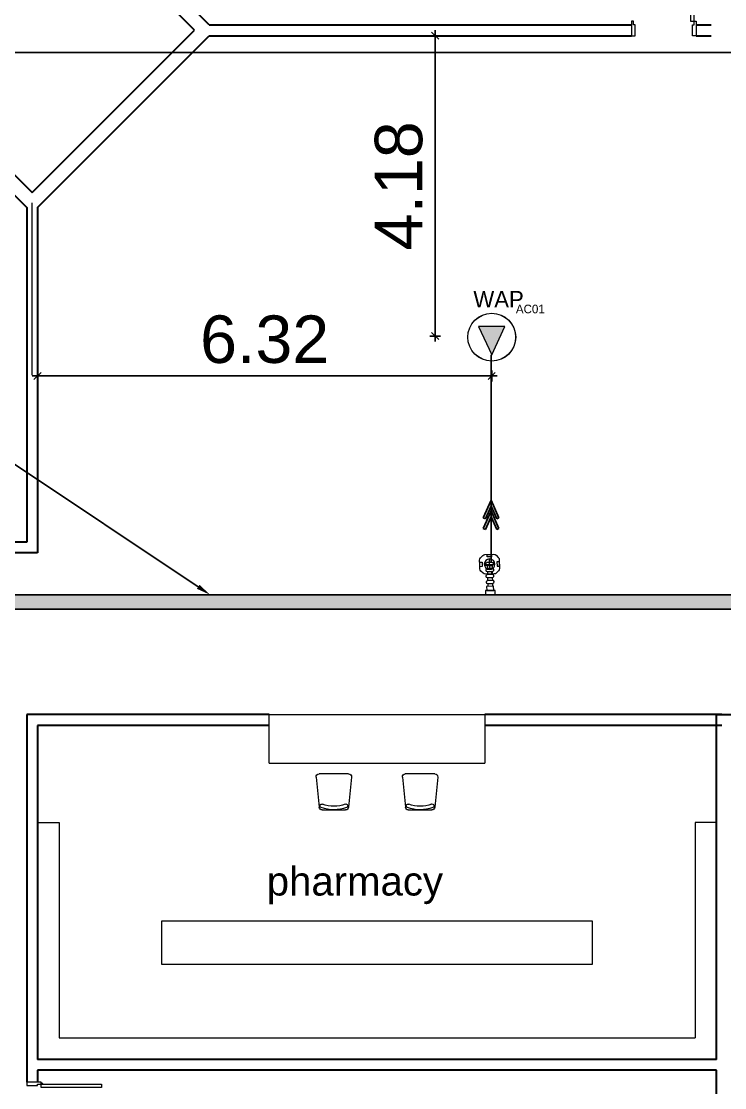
# Model space of a CAD drawing. Extents: x -3700 to 3801, y 313 to 399.
# Drawn here: x 46.05 to 55.84, y 362.68 to 377.52 of the extents above; entities that cross this region are included whole.
import ezdxf
from ezdxf import colors
from ezdxf.entities.mleader import LeaderData, LeaderLine
from ezdxf.enums import TextEntityAlignment as Align
from ezdxf.math import Vec2, Vec3

# ---------------------------------------------------------------- set-up
doc = ezdxf.new("R2010")
doc.units = 0
doc.header["$LTSCALE"] = 0.15
doc.linetypes.add('CONTINOUS', pattern=[0])
doc.layers.get('0').update_dxf_attribs({"color": 252})
doc.layers.get('Defpoints').update_dxf_attribs({"color": 252})
for name, color, linetype, lineweight in [('0 LEGEND', 140, 'Continuous', 0), ('anal', 252, 'Continuous', 20), ('DOOR', 252, 'Continuous', 20), ('EL-PULL BOX-50', 3, 'Continuous', 0), ('FUR', 252, 'Continuous', 9), ('sofa', 252, 'Continuous', 9), ('T-STRUCTURED', 7, 'Continuous', 0), ('TMG-LC-ACCEORISE', 1, 'Continuous', 0), ('wall', 252, 'Continuous', 30)]:
    doc.layers.add(name, color=color, linetype=linetype, lineweight=lineweight)
for name, color, linetype in [('0 sockets', 252, 'Continuous'), ('0 sound', 252, 'Continuous'), ('0 WIRINF', 2, 'Continuous'), ('AUTOINCR', 7, 'Continuous'), ('bound', 252, 'Continuous'), ('CPTOOLS-TRAY', 1, 'Continuous'), ('d1', 252, 'Continuous')]:
    doc.layers.add(name, color=color, linetype=linetype)
doc.styles.add('Arial_7', font='arial.ttf', dxfattribs={"height": 0.660856})
doc.dimstyles.new('DIM-100 50eng', dxfattribs={"dimtxt": 0.660856, "dimasz": 0.05, "dimexe": 0.05, "dimexo": 0.2, "dimgap": 0.15, "dimtad": 0, "dimzin": 0, "dimdsep": 46, "dimtxsty": 'Arial_7', "dimblk1": 'TICK2', "dimblk2": 'TICK2', "dimsah": 1, "dimcen": 0, "dimse1": 1, "dimse2": 1, "dimclrt": 2, "dimadec": 0, "dimazin": 0, "dimtfac": 1, "dimtix": 1, "dimtmove": 2, "dimatfit": 3, "dimldrblk": 'TICK2', "dimfxl": 1, "dimtvp": 0.75, "dimtolj": 1, "dimtzin": 0, "dimarcsym": 0})

# ---------------------------------------------------------------- blocks, each defined once
blk = doc.blocks.new('Ch01')
at = {"layer": 'FUR'}
for p, q in [((-0.499, -0.205), (-0.499, 0.207)), ((-0.455, 0.247), (-0.035, 0.205)), ((0.001, 0.165), (0.001, -0.163)), ((-0.455, -0.244), (-0.035, -0.202))]:
    blk.add_line(p, q, dxfattribs=at)
for centre, radius, start, end in [((-0.459, 0.207), 0.04, 84.2894, 180), ((-0.055, 0.168), 0.025, 20.5276, 200.5276), ((-0.499, 0.001), 0.449, 339.1935, 20.5276), ((-0.039, 0.165), 0.04, 0, 84.2894), ((-0.499, 0.001), 0.499, 339.1935, 20.5276), ((-0.459, -0.205), 0.04, 180, 275.7106), ((-0.056, -0.167), 0.025, 159.1935, 339.1935), ((-0.039, -0.163), 0.04, 275.7106, 0)]:
    blk.add_arc(centre, radius, start, end, dxfattribs=at)
blk = doc.blocks.new('ARCH')
at = {"layer": 'anal'}
blk.add_line((46.2, 372.6), (46.2, 375), dxfattribs=at)
blk.add_line((46.2, 372.6), (46.2, 375), dxfattribs=at)
blk.add_line((46.2, 372.6), (46.2, 375), dxfattribs=at)
blk.add_line((46.2, 372.6), (46.2, 375), dxfattribs=at)
blk.add_line((46.2, 372.6), (46.2, 375), dxfattribs=at)
blk.add_line((46.2, 372.6), (46.2, 375), dxfattribs=at)
blk.add_line((46.2, 372.6), (46.2, 375), dxfattribs=at)
blk.add_line((46.2, 372.6), (46.2, 375), dxfattribs=at)
blk.add_line((46.2, 372.6), (46.2, 375), dxfattribs=at)
blk.add_line((46.2, 372.6), (46.2, 375), dxfattribs=at)
blk.add_line((46.2, 372.6), (46.2, 375), dxfattribs=at)
blk.add_line((46.2, 372.6), (46.2, 375), dxfattribs=at)
blk.add_line((46.2, 372.6), (46.2, 375), dxfattribs=at)
blk.add_line((46.2, 372.6), (46.2, 375), dxfattribs=at)
blk.add_line((46.2, 372.6), (46.2, 375), dxfattribs=at)
blk.add_line((46.2, 372.6), (46.2, 375), dxfattribs=at)
blk.add_line((46.2, 372.6), (46.2, 375), dxfattribs=at)
blk.add_line((46.2, 372.6), (46.2, 375), dxfattribs=at)
at = {"layer": 'bound', "color": 2}
blk.add_lwpolyline([(91.902, 377.348), (94.426, 377.348), (94.426, 312.722), (-14.994, 312.722), (-14.994, 377.09), (94.639, 377.09)], dxfattribs=at)
at = {"layer": 'DOOR'}
for p, q in [((55.363, 378.365), (55.363, 377.525)), ((55.411, 377.525), (55.411, 378.365)), ((54.571, 377.525), (54.541, 377.525)), ((54.541, 377.525), (54.541, 377.325)), ((54.571, 377.475), (54.571, 377.525)), ((54.591, 377.475), (54.571, 377.475)), ((54.591, 377.325), (54.591, 377.475)), ((55.363, 377.525), (55.411, 377.525)), ((55.391, 377.325), (55.391, 377.475)), ((55.391, 377.475), (55.411, 377.475)), ((55.411, 377.525), (55.441, 377.525)), ((55.411, 377.475), (55.411, 377.525)), ((55.441, 377.525), (55.441, 377.325)), ((54.541, 377.325), (54.591, 377.325)), ((55.441, 377.325), (55.391, 377.325))]:
    blk.add_line(p, q, dxfattribs=at)
for points in [[(46.325, 362.731), (46.325, 362.761), (46.125, 362.761), (46.125, 362.711), (46.275, 362.711), (46.275, 362.731)], [(46.325, 362.731), (47.165, 362.731), (47.165, 362.683), (46.325, 362.683)]]:
    blk.add_lwpolyline(points, close=True, dxfattribs=at)
blk.add_circle((46.335, 362.741), 0.01, dxfattribs=at)
at = {"layer": 'sofa'}
for p, q in [((49.5, 367.2), (49.5, 367.875)), ((49.5, 367.875), (52.5, 367.875)), ((52.5, 367.875), (52.5, 367.2)), ((49.5, 367.2), (52.5, 367.2)), ((46.275, 366.373), (46.575, 366.373)), ((46.575, 366.373), (46.575, 363.375)), ((55.425, 366.373), (55.425, 363.375)), ((55.725, 366.373), (55.425, 366.373)), ((48, 365), (48, 364.4)), ((54, 365), (48, 365)), ((54, 364.4), (54, 365)), ((48, 364.4), (54, 364.4)), ((46.575, 363.375), (55.425, 363.375))]:
    blk.add_line(p, q, dxfattribs=at)
at = {"layer": 'wall'}
for p, q in [((48.666, 377.475), (46.3, 379.841)), ((48.459, 377.4), (46.1, 379.759)), ((43.841, 377.5), (46.2, 375.141)), ((48.666, 377.475), (54.541, 377.475)), ((55.441, 377.475), (55.65, 377.475)), ((43.759, 377.3), (46.125, 374.934)), ((46.2, 375.141), (48.459, 377.4)), ((46.275, 374.934), (48.666, 377.325)), ((48.666, 377.325), (54.541, 377.325)), ((55.441, 377.325), (55.65, 377.325)), ((46.125, 374.934), (46.125, 370.275)), ((46.275, 374.934), (46.275, 370.125)), ((46.125, 370.275), (42.873, 370.275)), ((46.275, 370.125), (42.823, 370.125)), ((46.125, 367.875), (46.125, 362.761)), ((49.5, 367.875), (46.125, 367.875)), ((55.8, 367.875), (52.5, 367.875)), ((55.725, 367.875), (65.4, 367.875)), ((55.725, 363.075), (55.725, 367.875)), ((46.275, 367.725), (46.275, 363.075)), ((49.5, 367.725), (46.275, 367.725)), ((55.8, 367.725), (52.5, 367.725)), ((55.725, 363.075), (46.275, 363.075)), ((55.725, 362.925), (46.275, 362.925)), ((46.275, 362.925), (46.275, 362.761)), ((55.725, 358.125), (55.725, 362.925))]:
    blk.add_line(p, q, dxfattribs=at)
at = {"layer": 'wall', "xscale": -1, "rotation": 90}
for p in [(50.4, 366.55), (51.6, 366.55)]:
    blk.add_blockref('Ch01', p, dxfattribs=at)
at = {"layer": 'd1', "insert": (49.465, 365.757), "char_height": 0.4, "width": 6.0636, "attachment_point": 1}
blk.add_mtext('{\\fArial|b0|i0|c0|p34;pharmacy}', dxfattribs=at)
blk = doc.blocks.new('*U151')
at = {"layer": 'CPTOOLS-TRAY'}
h = blk.add_hatch(color=0, dxfattribs=at)
h.dxf.hatch_style = 1
h.paths.add_polyline_path([(0.1, 47.932), (-0.1, 47.932), (-0.1, 0), (0.1, 0)])
at = {"layer": 'CPTOOLS-TRAY', "color": 0}
blk.add_lwpolyline([(0.1, 47.932), (-0.1, 47.932), (-0.1, 0), (0.1, 0)], close=True, dxfattribs=at)
blk = doc.blocks.new('X4I0P7S6Y6')
at = {"layer": '0 sound', "color": 0, "rotation": 90}
blk.add_blockref('*U151', (63.566, 369.443), dxfattribs=at)
blk = doc.blocks.new('LEGEND_dwg_WAP-CEILING-1155327-TELECOMMUNICATION LEGEND_ GENERAL NOTES _SYMBOLS _ ABBREVIATIONS')
at = {"layer": 'T-STRUCTURED'}
blk.add_hatch(color=256, dxfattribs=at).paths.add_polyline_path([(0, -184), (-138, 111), (138, 111)], flags=0)
at = {"layer": 'T-STRUCTURED', "flags": 128}
blk.add_lwpolyline([(138, 111), (-138, 111), (0, -184)], close=True, dxfattribs=at)
at = {"layer": 'T-STRUCTURED'}
blk.add_circle((0, 0), 250, dxfattribs=at)
blk = doc.blocks.new('f10')
at = {"xscale": 0.01150579243575653, "yscale": 0.01150579243575653, "zscale": 0.01150579243575653}
blk.add_blockref('LEGEND_dwg_WAP-CEILING-1155327-TELECOMMUNICATION LEGEND_ GENERAL NOTES _SYMBOLS _ ABBREVIATIONS', (29.6, -78.29), dxfattribs=at)
at = {"color": 4}
blk.add_attdef('WAP', (27.39, -74.72), '', height=1.99, dxfattribs=at)
blk = doc.blocks.new('JUNCTION BOX 2')
at = {"layer": 'TMG-LC-ACCEORISE', "color": 1, "ltscale": 0.4}
blk.add_lwpolyline([(-27, -85), (27, -85, 0.198912), (40.5, -79.4), (53.9, -66, 0.198912), (59.5, -52.5), (59.5, 1.5, 0.198912), (53.9, 15), (40.5, 28.4, 0.198912), (27, 34), (-27, 34, 0.198912), (-40.5, 28.4), (-53.9, 15, 0.198912), (-59.5, 1.5), (-59.5, -25.5), (-59.5, -52.5, 0.198912), (-53.9, -66), (-40.5, -79.4, 0.198912)], format="xyb", close=True, dxfattribs=at)
for points in [[(-14.2, 34), (12.2, 34), (12.2, 19.6), (-14.2, 19.6)], [(-59.5, -12.3), (-59.5, -38.7), (-45.1, -38.7), (-45.1, -12.3)], [(59.5, -12.3), (59.5, -38.7), (45.1, -38.7), (45.1, -12.3)], [(-14.2, -85), (12.2, -85), (12.2, -70.6), (-14.2, -70.6)]]:
    blk.add_lwpolyline(points, close=True, dxfattribs=at)
at = {"layer": 'TMG-LC-ACCEORISE', "color": 1}
for points in [[(0, 6.7), (0, -57.7)], [(-32.2, -25.5), (32.2, -25.5)]]:
    blk.add_lwpolyline(points, dxfattribs=at)
blk.add_circle((0, -25.5), 32.2, dxfattribs=at)
blk = doc.blocks.new('EMT CON. ADAPTER')
at = {"linetype": 'CONTINOUS'}
for points in [[(-60, 25), (-60, -25), (-30, -25), (-30, 25)], [(0, 35), (-30, 35), (-30, -35), (0, -35)]]:
    blk.add_lwpolyline(points, close=True, dxfattribs=at)
blk = doc.blocks.new('WERG')
at = {"layer": '0 LEGEND', "color": 1, "ltscale": 0.05}
for p, q in [((-42.9, 16.2), (-42.9, -16.3)), ((-27.5, 26.2), (-32.9, 26.2)), ((-17.5, 16.9), (0, 16.9)), ((-17.5, -16.3), (-17.5, 16.2)), ((-32.9, -26.3), (-27.5, -26.3)), ((-17.5, -16.9), (0, -16.9))]:
    blk.add_line(p, q, dxfattribs=at)
for centre, start, end in [((-32.9, 16.2), 90.00021, 180.00021), ((-27.5, 16.2), 0.00021, 90.00021), ((-32.9, -16.3), 180.00021, 270.00021), ((-27.5, -16.3), 270.00021, 0.00021)]:
    blk.add_arc(centre, 10, start, end, dxfattribs=at)
blk = doc.blocks.new('*U175')
at = {"layer": '0 LEGEND', "ltscale": 0.05}
for p in [(-188.7, 0), (-145.8, 0), (-102.9, 0), (-60, 0)]:
    blk.add_blockref('WERG', p, dxfattribs=at)
at = {"layer": '0 LEGEND', "ltscale": 0.05, "xscale": -1, "rotation": 180}
blk.add_blockref('EMT CON. ADAPTER', (0, 0), dxfattribs=at)
blk = doc.blocks.new('dd')
at = {"layer": 'EL-PULL BOX-50', "xscale": -0.001952159549914251, "yscale": 0.001952159549914252, "zscale": 0.001952159549914252, "rotation": 270.4385235983306}
blk.add_blockref('*U175', (0, 0), dxfattribs=at)
at = {"layer": 'EL-PULL BOX-50', "extrusion": (-0.000106033, 0.013854, 0.999904), "xscale": -0.002296658294016838, "yscale": 0.002296658294016836, "zscale": 0.002296658294016828, "rotation": 0.4385656867152221}
blk.add_blockref('JUNCTION BOX 2', (0.003, -0.365, -0.001), dxfattribs=at)
blk = doc.blocks.new('*U185')
at = {"layer": '0 sound', "color": 3, "xscale": 0.1157527098878497, "yscale": 0.1157527098878497, "zscale": 0.1157527098878497}
blk.add_blockref('f10', (49.17, 382.191), dxfattribs=at).add_auto_attribs({'WAP': 'WAP'})
blk = doc.blocks.new('TICK2')
at = {"color": 12}
for p, q in [((1.5, 0), (-1.5, 0)), ((0, 1.5), (0, -1.5))]:
    blk.add_line(p, q, dxfattribs=at)
at = {"color": 7}
blk.add_line((1, 1), (-1, -1), dxfattribs=at)
blk = doc.blocks.new('*D212')
at = {"layer": '0 sound', "color": 0, "lineweight": -2, "transparency": 16777216}
blk.add_line((51.81, 373.195), (51.81, 377.275), dxfattribs=at)
at = {"layer": 'Defpoints', "color": 0, "transparency": 16777216}
for p in [(51.81, 377.325), (52.596, 377.325), (52.596, 373.145)]:
    blk.add_point(p, dxfattribs=at)
at = {"layer": '0 sound', "color": 0, "lineweight": -2, "transparency": 16777216, "xscale": 0.05, "yscale": 0.05, "zscale": 0.05}
for p, rotation in [((51.81, 377.325), 90), ((51.81, 373.145), 270)]:
    blk.add_blockref('TICK2', p, dxfattribs=dict(at, rotation=rotation))
at = {"layer": '0 sound', "color": 2, "transparency": 16777216, "insert": (51.303, 375.235), "char_height": 0.6609, "attachment_point": 5, "rotation": 90, "style": 'Arial_7'}
blk.add_mtext('\\A1;4.18', dxfattribs=at)
blk = doc.blocks.new('*D213')
at = {"layer": '0 sound', "color": 0, "lineweight": -2, "transparency": 16777216}
blk.add_line((52.546, 372.589), (46.325, 372.589), dxfattribs=at)
at = {"layer": 'Defpoints', "color": 0, "transparency": 16777216}
for p in [(46.275, 373.145), (52.596, 373.145), (46.275, 372.589)]:
    blk.add_point(p, dxfattribs=at)
at = {"layer": '0 sound', "color": 0, "lineweight": -2, "transparency": 16777216, "xscale": 0.05, "yscale": 0.05, "zscale": 0.05, "rotation": 180}
blk.add_blockref('TICK2', (46.275, 372.589), dxfattribs=at)
at = {"layer": '0 sound', "color": 0, "lineweight": -2, "transparency": 16777216, "xscale": 0.05, "yscale": 0.05, "zscale": 0.05}
blk.add_blockref('TICK2', (52.596, 372.589), dxfattribs=at)
at = {"layer": '0 sound', "color": 2, "transparency": 16777216, "insert": (49.436, 373.096), "char_height": 0.6609, "attachment_point": 5, "style": 'Arial_7'}
blk.add_mtext('\\A1;6.32', dxfattribs=at)
blk = doc.blocks.new('ds')
h = blk.add_hatch(color=2)
h.dxf.hatch_style = 1
h.paths.add_polyline_path([(0.259, 0.079), (0.245, 0.11), (0, 0), (0.245, -0.11), (0.259, -0.079), (0.084, 0)])
at = {"layer": '0 sockets', "color": 3}
for points in [[(0.245, -0.11), (0, 0), (0.245, 0.11)], [(0.259, -0.079), (0.084, 0), (0.259, 0.079)], [(0.259, 0.079), (0.245, 0.11)], [(0.259, -0.079), (0.245, -0.11)]]:
    blk.add_lwpolyline(points, dxfattribs=at)
blk = doc.blocks.new('qa')
h = blk.add_hatch(color=1)
h.dxf.hatch_style = 1
h.paths.add_polyline_path([(0.259, 0.079), (0.245, 0.11), (0, 0), (0.245, -0.11), (0.259, -0.079), (0.084, 0)])
h.paths.add_polyline_path([(0.408, 0.079), (0.394, 0.11), (0.149, 0), (0.394, -0.11), (0.408, -0.079), (0.233, 0)])
h = blk.add_hatch(color=1)
h.dxf.hatch_style = 1
h.paths.add_polyline_path([(0.259, 0.079), (0.245, 0.11), (0, 0), (0.245, -0.11), (0.259, -0.079), (0.084, 0)])
at = {"layer": '0 sockets', "color": 3}
for p in [(0, 0), (0.149, 0)]:
    blk.add_blockref('ds', p, dxfattribs=at)

msp = doc.modelspace()

# ---------------------------------------------------------------- linework, layer by layer
at = {"layer": '0 sockets', "color": 3}
msp.add_lwpolyline([(52.58674, 372.8838), (52.58674, 369.99711)], dxfattribs=at)

# ---------------------------------------------------------------- block references
at = {"xscale": 0.1157527098878497, "yscale": 0.1157527098878497, "zscale": 0.1157527098878497}
msp.add_blockref('f10', (49.16973, 382.19122), dxfattribs=at).add_auto_attribs({'WAP': 'WAP'})
at = {"layer": '0 sockets', "color": 3}
msp.add_blockref('ARCH', (0, 0), dxfattribs=at)
at = {"layer": '0 sound', "color": 3}
msp.add_blockref('*U185', (0, 0), dxfattribs=at)
for name, p, rotation in [('qa', (52.58674, 370.8592), 270), ('dd', (52.57674, 369.54459), 180.9624613850057)]:
    msp.add_blockref(name, p, dxfattribs=dict(at, rotation=rotation))
at = {"layer": '0 sound', "color": 1}
msp.add_blockref('X4I0P7S6Y6', (0, 0), dxfattribs=at)

# ---------------------------------------------------------------- texts
at = {"layer": 'AUTOINCR', "color": 1}
msp.add_text('AC01', height=0.12, dxfattribs=at).set_placement((52.93249, 373.42491), align=Align.BOTTOM_LEFT)

# ---------------------------------------------------------------- dimensions: what is measured, and where the dimension line sits
at = {"layer": '0 sound', "color": 3}
dim = msp.add_linear_dim(base=(51.80961, 377.325), p1=(52.59613, 373.14543), p2=(52.59613, 377.325), angle=90, dimstyle='DIM-100 50eng', dxfattribs=at)
dim.commit()
dim.dimension.update_dxf_attribs({"geometry": '*D212', "text_midpoint": (51.30348, 375.23522)})
dim = msp.add_linear_dim(base=(46.275, 372.58914), p1=(52.59613, 373.14543), p2=(46.275, 373.14543), dimstyle='DIM-100 50eng', dxfattribs=at)
dim.commit()
dim.dimension.update_dxf_attribs({"geometry": '*D213', "text_midpoint": (49.43556, 373.0956)})

# ---------------------------------------------------------------- leaders
ml = msp.add_multileader_mtext('Standard', dxfattribs=at)
ml.set_content('PART  1 TRUNK 50x50x1.5 mm2', color=3)
ml.set_leader_properties()
ml.build(insert=Vec2(0, 0))
ml.multileader.update_dxf_attribs({"text_right_attachment_type": 6, "dogleg_length": 0.2, "arrow_head_size": 0.2})
ctx = ml.context
ctx.base_point, ctx.char_height, ctx.arrow_head_size, ctx.landing_gap_size = Vec3(40.62, 371.54), 0.2, 0.2, 0.04
ctx.right_attachment, ctx.text_align_type = 6, 2
notes = []
notes.append((ctx, [(0, (1, 1, 0), (45.9, 371.4), (-1, 0), 0.2, [(0, [(48.67746, 369.54292)], 0, [])])]))
ctx.mtext.insert, ctx.mtext.width, ctx.mtext.alignment, ctx.mtext.flow_direction = Vec3(45.66, 371.64), 5.05, 3, 5
at = {"layer": '0 WIRINF', "color": 3}
ml = msp.add_multileader_mtext('Standard', dxfattribs=at)
ml.set_content(' UTP CAT6 CABLE\\P?20 MM EXPOSED UPVC COND\\PTYPICAL', color=3)
ml.set_leader_properties()
ml.build(insert=Vec2(0, 0))
ml.multileader.update_dxf_attribs({"text_right_attachment_type": 6, "dogleg_length": 0.05, "arrow_head_size": 0.2})
ctx = ml.context
ctx.base_point, ctx.char_height, ctx.arrow_head_size, ctx.landing_gap_size = Vec3(20.66212, 368.12643), 0.05, 0.2, 0.01
ctx.right_attachment = 6
notes.append((ctx, [(0, (1, 1, 0), (20.61212, 368.12643), (1, 0), 0.05, [(0, [(19.18118, 368.34665)], 0, [])])]))
ctx.mtext.insert, ctx.mtext.width, ctx.mtext.flow_direction = Vec3(20.67212, 368.15143), 3712.5, 5
for ctx, leaders in notes:
    for number, flags, end, landing, length, lines in leaders:
        leader = LeaderData()
        leader.index, (leader.has_last_leader_line, leader.has_dogleg_vector, leader.attachment_direction) = number, flags
        leader.last_leader_point, leader.dogleg_vector, leader.dogleg_length = Vec3(end), Vec3(landing), length
        for number, points, colour, breaks in lines:
            line = LeaderLine()
            line.index, line.vertices, line.color, line.breaks = number, Vec3.list(points), colors.encode_raw_color(colour), breaks
            leader.lines.append(line)
        ctx.leaders.append(leader)

doc.saveas('drawing.dxf')
